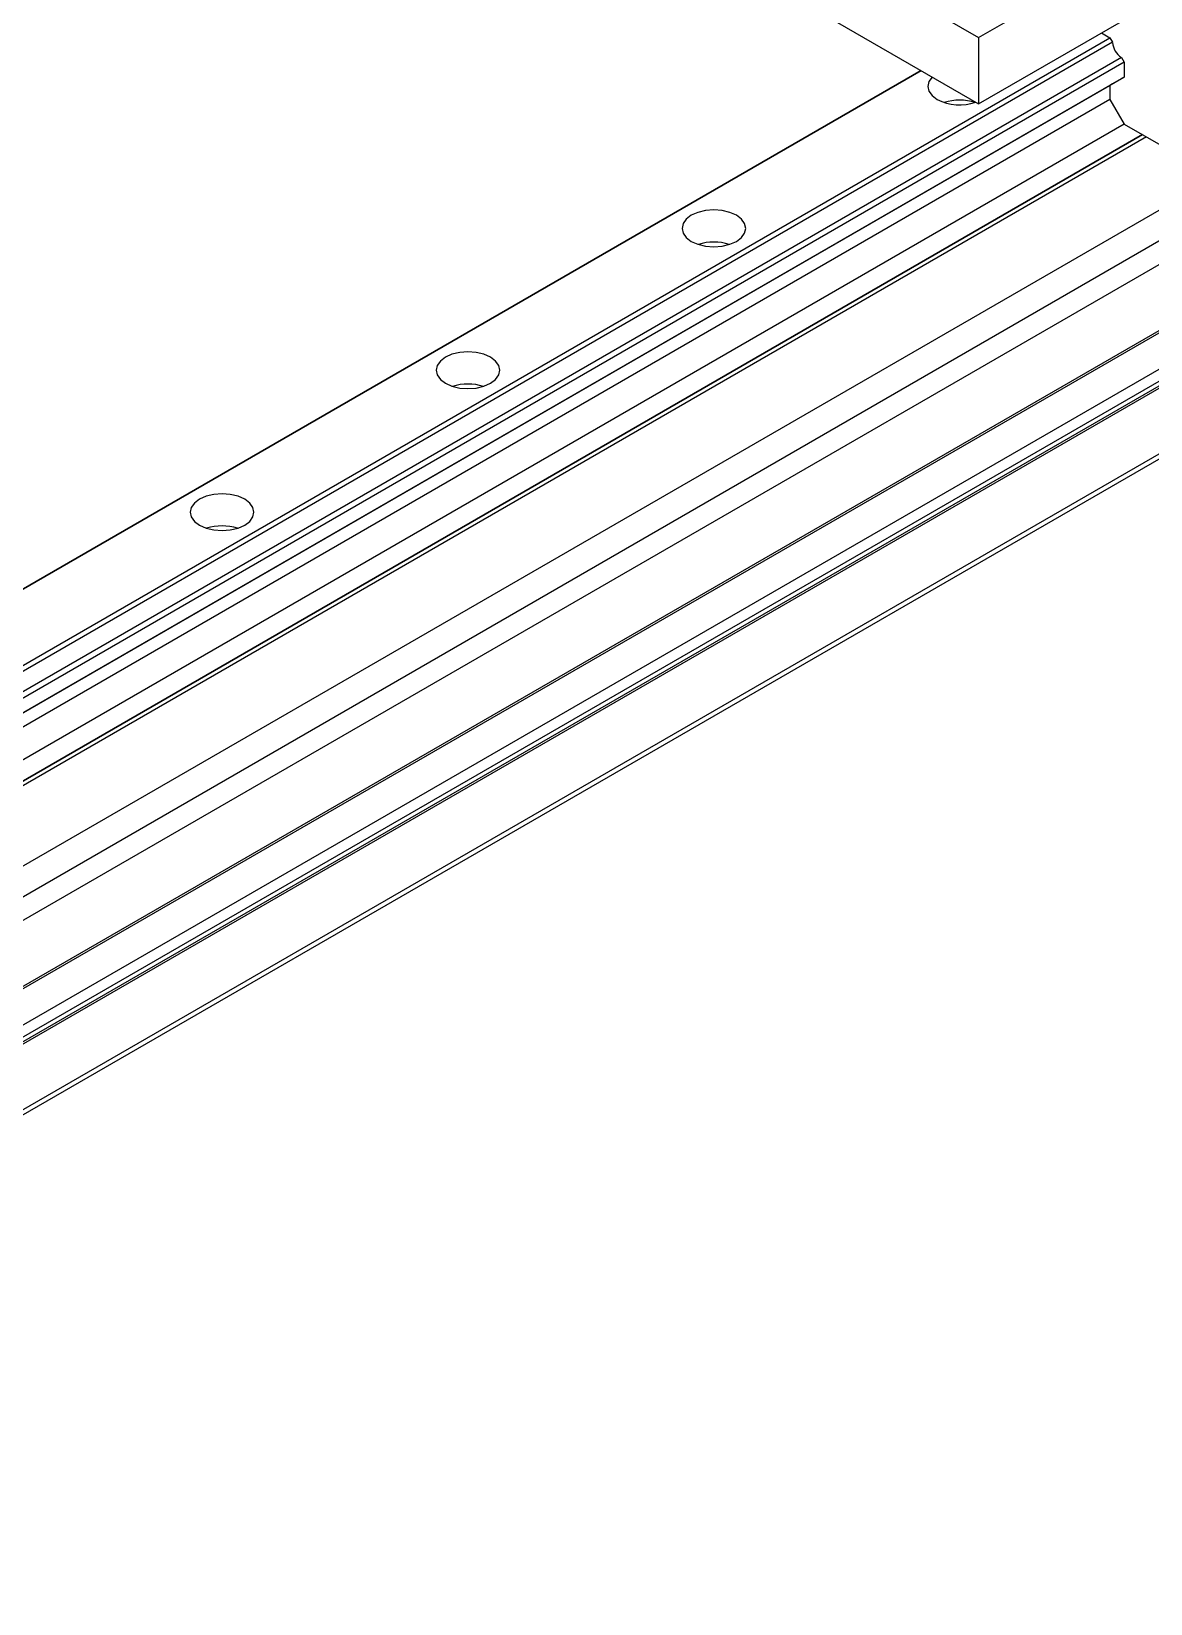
# Model space of a CAD drawing. Header units: millimetres. Extents: x 0 to 597, y 0 to 420.
# Drawn here: x 422.9 to 435.78, y 115.32 to 133.4 of the extents above; entities that cross this region are included whole.
import ezdxf

# ---------------------------------------------------------------- set-up
doc = ezdxf.new("R2010")
doc.units = ezdxf.units.MM

msp = doc.modelspace()

# ---------------------------------------------------------------- linework, layer by layer
at = {"color": 7, "linetype": 'Continuous', "lineweight": 25}
for p, q in [((472.851, 152.336), (412.982, 117.775)), ((472.968, 152.132), (413.1, 117.571)), ((472.968, 151.375), (413.1, 116.814)), ((472.945, 151.335), (413.077, 116.773)), ((472.827, 150.847), (413.031, 116.328)), ((472.945, 150.779), (413.077, 116.218)), ((472.945, 150.725), (413.077, 116.164)), ((472.968, 150.711), (413.1, 116.15)), ((472.968, 149.955), (413.1, 115.393)), ((413.066, 115.317), (472.934, 149.878)), ((433.8, 133.331), (448.414, 141.767)), ((433.8, 132.569), (448.414, 141.005)), ((430.972, 134.964), (433.8, 133.331)), ((441.667, 134.688), (410.555, 116.727)), ((430.972, 134.202), (433.8, 132.569)), ((410.392, 118.944), (435.311, 133.33)), ((433.8, 133.331), (433.8, 132.569)), ((435.214, 133.385), (435.311, 133.33)), ((435.311, 133.33), (435.341, 133.277)), ((435.341, 133.277), (410.422, 118.891)), ((409.501, 119.306), (433.138, 132.951)), ((433.138, 132.951), (409.633, 119.382)), ((435.443, 133.101), (410.524, 118.715)), ((435.473, 133.048), (410.555, 118.662)), ((435.443, 133.101), (435.473, 133.048)), ((435.473, 133.048), (435.473, 132.876)), ((410.392, 118.397), (435.311, 132.782)), ((435.341, 132.8), (410.422, 118.415)), ((410.524, 118.473), (435.443, 132.859)), ((410.555, 118.491), (435.473, 132.876)), ((435.341, 132.8), (435.311, 132.782)), ((435.311, 132.782), (435.311, 132.619)), ((435.473, 132.876), (435.443, 132.859)), ((435.311, 132.619), (410.392, 118.234)), ((435.311, 132.619), (435.473, 132.337)), ((435.686, 132.215), (410.507, 117.68)), ((435.473, 132.337), (410.555, 117.952)), ((410.555, 117.707), (435.686, 132.215)), ((435.473, 132.337), (435.978, 132.046)), ((435.733, 132.188), (410.555, 117.653))]:
    msp.add_line(p, q, dxfattribs=at)
at = {"color": 7, "linetype": 'Continuous', "lineweight": 25, "flags": 128}
for points in [[(433.266, 132.877), (433.265, 132.876), (433.228, 132.825), (433.216, 132.77), (433.228, 132.715), (433.265, 132.664), (433.323, 132.62)], [(430.495, 130.987), (430.571, 130.954), (430.659, 130.933), (430.754, 130.925), (430.849, 130.933), (430.938, 130.954), (431.013, 130.987), (431.072, 131.031), (431.108, 131.082), (431.121, 131.137), (431.108, 131.192), (431.072, 131.243), (431.013, 131.287), (430.938, 131.32), (430.849, 131.342), (430.754, 131.349), (430.659, 131.342), (430.571, 131.32), (430.495, 131.287), (430.437, 131.243), (430.4, 131.192), (430.388, 131.137), (430.4, 131.082), (430.437, 131.031), (430.495, 130.987)], [(427.666, 129.355), (427.742, 129.321), (427.831, 129.3), (427.926, 129.293), (428.021, 129.3), (428.109, 129.321), (428.185, 129.355), (428.243, 129.399), (428.28, 129.45), (428.292, 129.504), (428.28, 129.559), (428.243, 129.61), (428.185, 129.654), (428.109, 129.688), (428.021, 129.709), (427.926, 129.716), (427.831, 129.709), (427.742, 129.688), (427.666, 129.654), (427.608, 129.61), (427.572, 129.559), (427.559, 129.504), (427.572, 129.45), (427.608, 129.399), (427.666, 129.355)], [(424.838, 127.722), (424.914, 127.688), (425.002, 127.667), (425.097, 127.66), (425.192, 127.667), (425.281, 127.688), (425.357, 127.722), (425.415, 127.766), (425.452, 127.817), (425.464, 127.872), (425.452, 127.926), (425.415, 127.977), (425.357, 128.021), (425.281, 128.055), (425.192, 128.076), (425.097, 128.083), (425.002, 128.076), (424.914, 128.055), (424.838, 128.021), (424.78, 127.977), (424.743, 127.926), (424.731, 127.872), (424.743, 127.817), (424.78, 127.766), (424.838, 127.722)]]:
    msp.add_lwpolyline(points, dxfattribs=at)
at = {"color": 7, "linetype": 'Continuous', "lineweight": 25}
for centre, radius, start, end in [((435.58, 133.297), 0.24, 184.9988, 235.0012), ((433.584, 133.125), 0.568, 242.671, 288.8721), ((433.583, 132.008), 0.604, 72.869, 107.1297), ((430.754, 130.375), 0.604, 72.8687, 107.13), ((427.926, 128.742), 0.604, 72.8687, 107.13), ((425.097, 127.109), 0.604, 72.8688, 107.1296)]:
    msp.add_arc(centre, radius, start, end, dxfattribs=at)

doc.saveas('drawing.dxf')
